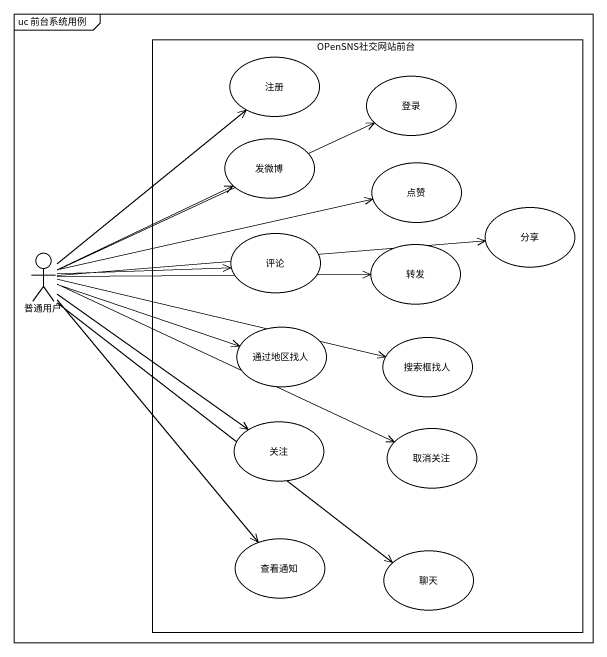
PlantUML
@startuml
mainframe uc 前台系统用例
rectangle OPenSNS社交网站前台 {
  usecase 注册
  usecase 登录
  usecase 发微博
  usecase 点赞
  usecase 分享
  usecase 评论
  usecase 转发
  usecase 通过地区找人
  usecase 搜索框找人
  usecase 关注
  usecase 取消关注
  usecase 查看通知
  usecase 聊天
}
actor 普通用户
普通用户 -up-> 注册
普通用户 -right-> 登录
普通用户 -right-> 发微博
普通用户 -right-> 点赞
普通用户 -right-> 分享
普通用户 -right-> 评论
普通用户 -right-> 转发
普通用户 -right-> 通过地区找人
普通用户 -right-> 搜索框找人
普通用户 --> 关注
普通用户 -right-> 取消关注
普通用户 --> 查看通知
聊天 <-up- 普通用户
@enduml
